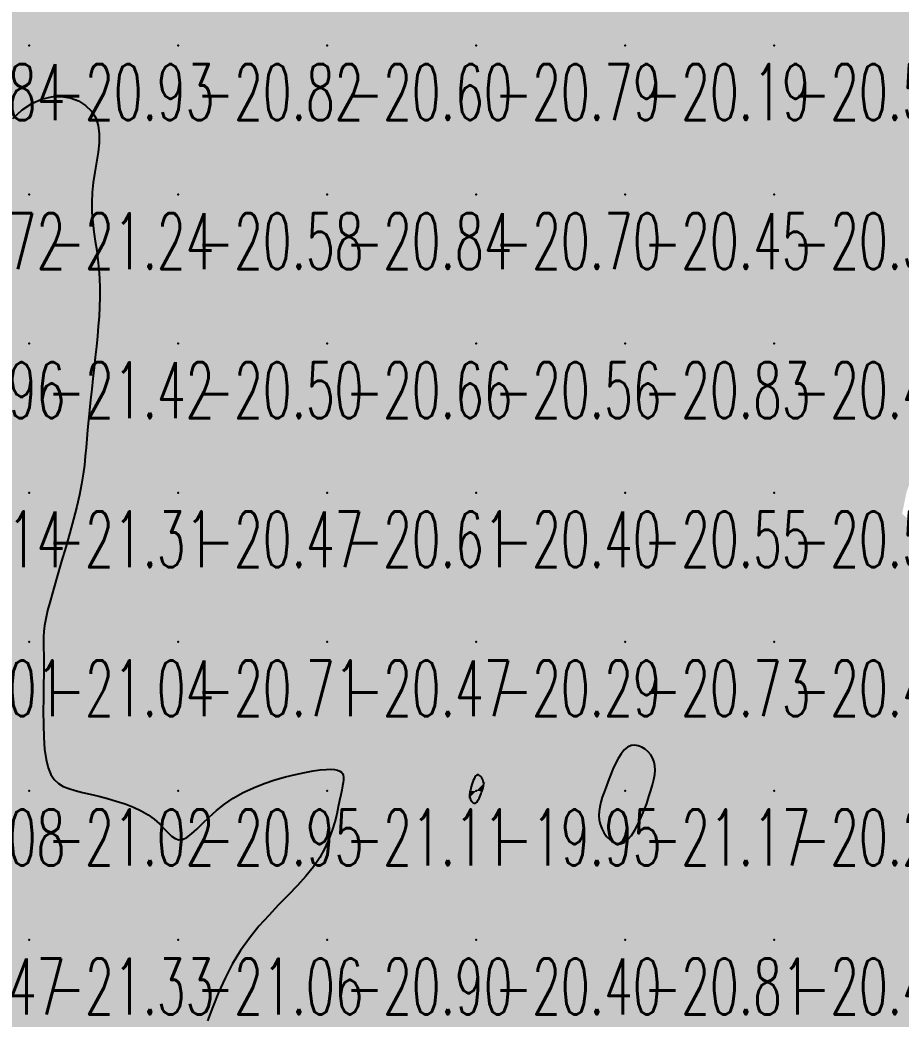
# Model space of a CAD drawing. Header units: millimetres. Extents: x 88261 to 90953, y 390274 to 392322.
# Drawn here: x 89039.6 to 89098.8, y 391631.9 to 391699 of the extents above; entities that cross this region are included whole.
import ezdxf
from ezdxf.enums import TextEntityAlignment as Align

# ---------------------------------------------------------------- set-up
doc = ezdxf.new("R2010")
doc.units = ezdxf.units.MM
doc.header["$LTSCALE"] = 25
for name, color, linetype in [('CN_03_00', 7, 'Continuous'), ('CN_04_00', 242, 'Continuous'), ('COTEAlt', 7, 'Continuous'), ('TN_COLORIAGE', 7, 'Continuous')]:
    doc.layers.add(name, color=color, linetype=linetype)
doc.styles.add('Simplex 1.0', font='Simplex.shx', dxfattribs={"width": 0.99, "height": 2.5})
doc.styles.get("Standard").update_dxf_attribs({"font": 'times.ttf'})

# ---------------------------------------------------------------- blocks, each defined once
blk = doc.blocks.new('COTE')
at = {"color": 0}
blk.add_point((0, 0), dxfattribs=at)
at = {"layer": 'COTEAlt'}
blk.add_attdef('ALT', text='', height=3.75, dxfattribs=at).set_placement((1.25, -1.25), align=Align.TOP_LEFT)

msp = doc.modelspace()

# ---------------------------------------------------------------- linework, layer by layer
at = {"layer": 'CN_03_00', "elevation": -21, "flags": 128}
msp.add_lwpolyline([(89039.162, 391692.352), (89039.791, 391692.92), (89040.436, 391693.355), (89041.097, 391693.644), (89041.757, 391693.793), (89042.399, 391693.815), (89043.006, 391693.719), (89043.559, 391693.517), (89044.041, 391693.222), (89044.435, 391692.843), (89044.722, 391692.392), (89044.892, 391691.881), (89044.96, 391691.318), (89044.948, 391690.713), (89044.879, 391690.074), (89044.775, 391689.412), (89044.659, 391688.734), (89044.553, 391688.051), (89044.478, 391687.37), (89044.453, 391686.701), (89044.473, 391686.042), (89044.526, 391685.392), (89044.603, 391684.75), (89044.694, 391684.115), (89044.788, 391683.484), (89044.875, 391682.857), (89044.944, 391682.232), (89044.989, 391681.606), (89045.009, 391680.979), (89045.007, 391680.348), (89044.986, 391679.709), (89044.949, 391679.062), (89044.898, 391678.404), (89044.837, 391677.731), (89044.768, 391677.043), (89044.693, 391676.338), (89044.615, 391675.621), (89044.536, 391674.899), (89044.457, 391674.18), (89044.381, 391673.47), (89044.308, 391672.775), (89044.241, 391672.103), (89044.181, 391671.461), (89044.129, 391670.852), (89044.08, 391670.264), (89044.027, 391669.682), (89043.962, 391669.09), (89043.88, 391668.473), (89043.773, 391667.817), (89043.634, 391667.105), (89043.458, 391666.322), (89043.239, 391665.461), (89042.988, 391664.541), (89042.717, 391663.591), (89042.439, 391662.637), (89042.165, 391661.709), (89041.909, 391660.833), (89041.683, 391660.037), (89041.5, 391659.348), (89041.369, 391658.786), (89041.283, 391658.324), (89041.235, 391657.931), (89041.216, 391657.571), (89041.216, 391657.212), (89041.227, 391656.818), (89041.241, 391656.357), (89041.247, 391655.794), (89041.241, 391655.108), (89041.226, 391654.319), (89041.211, 391653.463), (89041.203, 391652.573), (89041.21, 391651.682), (89041.238, 391650.826), (89041.296, 391650.038), (89041.391, 391649.35), (89041.529, 391648.79), (89041.713, 391648.347), (89041.944, 391648.003), (89042.222, 391647.741), (89042.549, 391647.541), (89042.925, 391647.387), (89043.352, 391647.259), (89043.83, 391647.14), (89044.358, 391647.015), (89044.924, 391646.877), (89045.512, 391646.724), (89046.106, 391646.554), (89046.692, 391646.363), (89047.254, 391646.148), (89047.777, 391645.906), (89048.245, 391645.636), (89048.649, 391645.337), (89048.995, 391645.025), (89049.295, 391644.72), (89049.563, 391644.442), (89049.81, 391644.209), (89050.049, 391644.04), (89050.291, 391643.957), (89050.549, 391643.977), (89050.834, 391644.114), (89051.151, 391644.353), (89051.504, 391644.674), (89051.898, 391645.054), (89052.336, 391645.474), (89052.823, 391645.912), (89053.361, 391646.346), (89053.957, 391646.756), (89054.609, 391647.125), (89055.303, 391647.45), (89056.021, 391647.733), (89056.743, 391647.976), (89057.452, 391648.18), (89058.129, 391648.347), (89058.755, 391648.479), (89059.311, 391648.577), (89059.784, 391648.644), (89060.177, 391648.68), (89060.497, 391648.689), (89060.752, 391648.673), (89060.951, 391648.633), (89061.099, 391648.571), (89061.206, 391648.491), (89061.279, 391648.394), (89061.324, 391648.281), (89061.345, 391648.147), (89061.344, 391647.987), (89061.323, 391647.796), (89061.285, 391647.567), (89061.232, 391647.296), (89061.165, 391646.975), (89061.088, 391646.601), (89061, 391646.169), (89060.894, 391645.685), (89060.76, 391645.157), (89060.588, 391644.593), (89060.369, 391644.002), (89060.093, 391643.391), (89059.75, 391642.769), (89059.331, 391642.143), (89058.831, 391641.519), (89058.262, 391640.89), (89057.644, 391640.248), (89056.994, 391639.584), (89056.329, 391638.888), (89055.669, 391638.152), (89055.031, 391637.367), (89054.433, 391636.524), (89053.89, 391635.619), (89053.401, 391634.671), (89052.964, 391633.706), (89052.575, 391632.748), (89052.231, 391631.82)], dxfattribs=at)
msp.add_lwpolyline([(89080.434, 391643.968), (89080.673, 391644.25), (89080.903, 391644.605), (89081.121, 391645.017), (89081.326, 391645.465), (89081.516, 391645.933), (89081.69, 391646.401), (89081.844, 391646.851), (89081.978, 391647.268), (89082.088, 391647.651), (89082.172, 391648.004), (89082.226, 391648.33), (89082.248, 391648.631), (89082.236, 391648.91), (89082.185, 391649.171), (89082.093, 391649.416), (89081.958, 391649.647), (89081.788, 391649.856), (89081.588, 391650.034), (89081.365, 391650.174), (89081.129, 391650.266), (89080.884, 391650.301), (89080.64, 391650.271), (89080.403, 391650.166), (89080.179, 391649.983), (89079.969, 391649.729), (89079.772, 391649.42), (89079.587, 391649.069), (89079.414, 391648.689), (89079.253, 391648.293), (89079.102, 391647.896), (89078.961, 391647.511), (89078.83, 391647.149), (89078.713, 391646.808), (89078.614, 391646.485), (89078.539, 391646.177), (89078.492, 391645.879), (89078.477, 391645.588), (89078.499, 391645.299), (89078.563, 391645.011), (89078.672, 391644.721), (89078.821, 391644.441), (89079.003, 391644.185), (89079.212, 391643.968), (89079.442, 391643.805), (89079.685, 391643.709), (89079.936, 391643.696), (89080.188, 391643.779), (89080.434, 391643.968)], close=True, dxfattribs=at)
at = {"layer": 'CN_04_00', "elevation": -20, "flags": 128}
msp.add_lwpolyline([(89069.871, 391646.653), (89069.91, 391646.587), (89069.955, 391646.527), (89070.005, 391646.477), (89070.059, 391646.439), (89070.115, 391646.416), (89070.173, 391646.413), (89070.23, 391646.432), (89070.286, 391646.476), (89070.339, 391646.542), (89070.391, 391646.626), (89070.44, 391646.722), (89070.488, 391646.829), (89070.533, 391646.94), (89070.575, 391647.053), (89070.616, 391647.162), (89070.653, 391647.265), (89070.686, 391647.363), (89070.714, 391647.455), (89070.736, 391647.544), (89070.749, 391647.631), (89070.753, 391647.717), (89070.747, 391647.803), (89070.728, 391647.891), (89070.698, 391647.981), (89070.655, 391648.07), (89070.604, 391648.151), (89070.546, 391648.222), (89070.482, 391648.276), (89070.416, 391648.309), (89070.349, 391648.318), (89070.283, 391648.295), (89070.22, 391648.24), (89070.16, 391648.156), (89070.104, 391648.05), (89070.052, 391647.926), (89070.004, 391647.793), (89069.96, 391647.656), (89069.921, 391647.52), (89069.887, 391647.393), (89069.858, 391647.279), (89069.834, 391647.177), (89069.817, 391647.086), (89069.806, 391647.003), (89069.803, 391646.927), (89069.807, 391646.856), (89069.82, 391646.788), (89069.841, 391646.72), (89069.871, 391646.653)], close=True, dxfattribs=at)
at = {"layer": 'TN_COLORIAGE', "color": 223}
for points in [[(89040.249, 391697.239, -20.987), (89050.249, 391697.239, -20.987), (89050.249, 391707.239, -20.987)], [(89048.532, 391707.239, -20.928), (89040.249, 391702.637, -20.928), (89050.249, 391707.239, -20.928), (89040.249, 391697.239, -20.928)], [(89050.249, 391697.239, -20.456), (89060.249, 391697.239, -20.456), (89060.249, 391707.239, -20.456)], [(89050.249, 391707.239, -20.456), (89050.249, 391697.239, -20.456), (89060.249, 391707.239, -20.456)], [(89060.249, 391697.239, -20.805), (89070.249, 391697.239, -20.805), (89070.249, 391707.239, -20.805)], [(89060.249, 391707.239, -20.805), (89060.249, 391697.239, -20.805), (89070.249, 391707.239, -20.805)], [(89070.249, 391707.239, -20.375), (89070.249, 391697.239, -20.375), (89080.249, 391707.239, -20.375)], [(89070.249, 391697.239, -20.375), (89080.249, 391697.239, -20.375), (89080.249, 391707.239, -20.375)], [(89080.249, 391697.239, -20.99), (89090.249, 391697.239, -20.99), (89090.249, 391707.239, -20.99)], [(89080.249, 391707.239, -20.99), (89080.249, 391697.239, -20.99), (89090.249, 391707.239, -20.99)], [(89091.244, 391707.239, -20.516), (89098.679, 391705.67, -20.516), (89090.249, 391707.239, -20.516), (89090.249, 391697.239, -20.516)], [(89100.249, 391705.192, -20.516), (89098.679, 391705.67, -20.516), (89100.249, 391697.239, -20.516), (89090.249, 391697.239, -20.516)], [(89040.249, 391702.637, -20.84), (89037.482, 391704.473, -20.84), (89040.249, 391697.239, -20.84), (89030.249, 391697.239, -20.84)], [(89030.249, 391697.239, -20.928), (89030.249, 391687.239, -20.928), (89040.249, 391697.239, -20.928)], [(89040.249, 391694.964, -20.722), (89035.576, 391687.239, -20.722), (89040.249, 391697.239, -20.722), (89030.249, 391687.239, -20.722)], [(89040.249, 391694.964, -20.823), (89046.047, 391693.037, -20.823), (89040.249, 391697.239, -20.823), (89050.249, 391697.239, -20.823)], [(89046.047, 391693.037, -20.575), (89043.897, 391687.239, -20.575), (89050.249, 391697.239, -20.575), (89050.249, 391687.239, -20.575)], [(89050.249, 391687.239, -20.602), (89060.249, 391687.239, -20.602), (89060.249, 391697.239, -20.602)], [(89050.249, 391697.239, -20.602), (89050.249, 391687.239, -20.602), (89060.249, 391697.239, -20.602)], [(89060.249, 391687.239, -20.785), (89070.249, 391687.239, -20.785), (89070.249, 391697.239, -20.785)], [(89060.249, 391697.239, -20.785), (89060.249, 391687.239, -20.785), (89070.249, 391697.239, -20.785)], [(89070.249, 391687.239, -20.189), (89080.249, 391687.239, -20.189), (89080.249, 391697.239, -20.189)], [(89070.249, 391697.239, -20.189), (89070.249, 391687.239, -20.189), (89080.249, 391697.239, -20.189)], [(89080.249, 391687.239, -20.516), (89090.249, 391687.239, -20.516), (89090.249, 391697.239, -20.516)], [(89080.249, 391697.239, -20.516), (89080.249, 391687.239, -20.516), (89090.249, 391697.239, -20.516)], [(89090.249, 391687.239, -20.65), (89100.249, 391687.239, -20.65), (89100.249, 391697.239, -20.65)], [(89090.249, 391697.239, -20.65), (89090.249, 391687.239, -20.65), (89100.249, 391697.239, -20.65)], [(89043.897, 391687.239, -20.575), (89045.237, 391682.228, -20.575), (89050.249, 391687.239, -20.575)], [(89045.237, 391682.228, -20.498), (89044.822, 391677.239, -20.498), (89050.249, 391687.239, -20.498), (89050.249, 391677.239, -20.498)], [(89050.249, 391677.239, -20.84), (89060.249, 391677.239, -20.84), (89060.249, 391687.239, -20.84)], [(89050.249, 391687.239, -20.84), (89050.249, 391677.239, -20.84), (89060.249, 391687.239, -20.84)], [(89060.249, 391677.239, -20.701), (89070.249, 391677.239, -20.701), (89070.249, 391687.239, -20.701)], [(89060.249, 391687.239, -20.701), (89060.249, 391677.239, -20.701), (89070.249, 391687.239, -20.701)], [(89070.249, 391677.239, -20.447), (89080.249, 391677.239, -20.447), (89080.249, 391687.239, -20.447)], [(89070.249, 391687.239, -20.447), (89070.249, 391677.239, -20.447), (89080.249, 391687.239, -20.447)], [(89080.249, 391687.239, -20.314), (89080.249, 391677.239, -20.314), (89090.249, 391687.239, -20.314)], [(89080.249, 391677.239, -20.314), (89090.249, 391677.239, -20.314), (89090.249, 391687.239, -20.314)], [(89090.249, 391677.239, -20.356), (89100.249, 391677.239, -20.356), (89100.249, 391687.239, -20.356)], [(89090.249, 391687.239, -20.356), (89090.249, 391677.239, -20.356), (89100.249, 391687.239, -20.356)], [(89044.082, 391671.072, -20.467), (89043.938, 391667.239, -20.467), (89050.249, 391677.239, -20.467), (89050.249, 391667.239, -20.467)], [(89044.082, 391671.072, -20.498), (89044.822, 391677.239, -20.498), (89050.249, 391677.239, -20.498)], [(89050.249, 391667.239, -20.656), (89060.249, 391667.239, -20.656), (89060.249, 391677.239, -20.656)], [(89050.249, 391677.239, -20.656), (89050.249, 391667.239, -20.656), (89060.249, 391677.239, -20.656)], [(89060.249, 391667.239, -20.557), (89070.249, 391667.239, -20.557), (89070.249, 391677.239, -20.557)], [(89060.249, 391677.239, -20.557), (89060.249, 391667.239, -20.557), (89070.249, 391677.239, -20.557)], [(89070.249, 391677.239, -20.827), (89070.249, 391667.239, -20.827), (89080.249, 391677.239, -20.827)], [(89070.249, 391667.239, -20.827), (89080.249, 391667.239, -20.827), (89080.249, 391677.239, -20.827)], [(89080.249, 391667.239, -20.49), (89090.249, 391667.239, -20.49), (89090.249, 391677.239, -20.49)], [(89080.249, 391677.239, -20.49), (89080.249, 391667.239, -20.49), (89090.249, 391677.239, -20.49)], [(89090.249, 391667.239, -20), (89099.11, 391667.239, -20), (89100.249, 391677.239, -20), (89100.249, 391670.451, -20)], [(89090.249, 391677.239, -20.154), (89090.249, 391667.239, -20.154), (89100.249, 391677.239, -20.154)], [(89041.414, 391657.239, -20.467), (89040.912, 391657.903, -20.467), (89050.249, 391657.239, -20.467), (89050.249, 391667.239, -20.467)], [(89040.912, 391657.903, -20.467), (89043.938, 391667.239, -20.467), (89050.249, 391667.239, -20.467)], [(89050.249, 391657.239, -20.606), (89060.249, 391657.239, -20.606), (89060.249, 391667.239, -20.606)], [(89050.249, 391667.239, -20.606), (89050.249, 391657.239, -20.606), (89060.249, 391667.239, -20.606)], [(89060.249, 391657.239, -20.402), (89070.249, 391657.239, -20.402), (89070.249, 391667.239, -20.402)], [(89060.249, 391667.239, -20.402), (89060.249, 391657.239, -20.402), (89070.249, 391667.239, -20.402)], [(89070.249, 391657.239, -20.546), (89080.249, 391657.239, -20.546), (89080.249, 391667.239, -20.546)], [(89070.249, 391667.239, -20.546), (89070.249, 391657.239, -20.546), (89080.249, 391667.239, -20.546)], [(89080.249, 391657.239, -20.566), (89090.249, 391657.239, -20.566), (89090.249, 391667.239, -20.566)], [(89080.249, 391667.239, -20.566), (89080.249, 391657.239, -20.566), (89090.249, 391667.239, -20.566)], [(89090.249, 391667.239, -20), (89099.11, 391667.239, -20), (89090.249, 391657.239, -20), (89098.828, 391665.819, -20)], [(89090.249, 391657.239, -20), (89098.828, 391665.819, -20), (89100.249, 391657.239, -20), (89100.249, 391664.652, -20)], [(89043.269, 391647.239, -20.712), (89040.915, 391647.906, -20.712), (89050.249, 391647.239, -20.712), (89050.249, 391657.239, -20.712)], [(89040.915, 391647.906, -20.712), (89041.414, 391657.239, -20.712), (89050.249, 391657.239, -20.712)], [(89053.311, 391647.239, -20.467), (89060.249, 391648.918, -20.467), (89050.249, 391647.239, -20.467), (89060.249, 391657.239, -20.467)], [(89050.249, 391657.239, -20.467), (89050.249, 391647.239, -20.467), (89060.249, 391657.239, -20.467)], [(89060.249, 391648.918, -20.288), (89061.561, 391648.552, -20.288), (89060.249, 391657.239, -20.288), (89070.249, 391657.239, -20.288)], [(89061.561, 391648.552, -20), (89061.179, 391647.239, -20), (89070.249, 391657.239, -20), (89069.833, 391647.239, -20)], [(89069.833, 391647.239, -20.288), (89070.249, 391648.668, -20.288), (89070.249, 391657.239, -20.288)], [(89080.249, 391657.239, -20), (89070.87, 391647.86, -20), (89070.249, 391657.239, -20), (89070.249, 391648.668, -20)], [(89080.249, 391651.052, -20), (89078.862, 391647.239, -20), (89080.249, 391657.239, -20), (89070.644, 391647.239, -20)], [(89070.644, 391647.239, -20.726), (89070.87, 391647.86, -20.726), (89080.249, 391657.239, -20.726)], [(89080.249, 391651.052, -20.439), (89082.561, 391649.551, -20.439), (89080.249, 391657.239, -20.439), (89090.249, 391657.239, -20.439)], [(89082.561, 391649.551, -20.239), (89082.064, 391647.239, -20.239), (89090.249, 391657.239, -20.239), (89090.249, 391647.239, -20.239)], [(89090.249, 391657.239, -20.208), (89090.249, 391647.239, -20.208), (89100.249, 391657.239, -20.208)], [(89090.249, 391647.239, -20.208), (89100.249, 391647.239, -20.208), (89100.249, 391657.239, -20.208)], [(89043.269, 391647.239, -20.953), (89048.988, 391645.979, -20.953), (89050.249, 391647.239, -20.953)], [(89050.249, 391642.661, -20.953), (89048.988, 391645.979, -20.953), (89050.249, 391647.239, -20.953)], [(89050.249, 391642.661, -20.953), (89053.311, 391647.239, -20.953), (89050.249, 391647.239, -20.953)], [(89060.249, 391642.095, -20), (89061.179, 391647.239, -20), (89060.249, 391637.239, -20), (89069.833, 391647.239, -20)], [(89069.833, 391647.239, -20.899), (89069.741, 391646.732, -20.899), (89060.249, 391637.239, -20.899)], [(89078.067, 391645.058, -20), (89078.862, 391647.239, -20), (89070.249, 391637.239, -20), (89070.644, 391647.239, -20)], [(89070.644, 391647.239, -20.395), (89070.249, 391646.156, -20.395), (89070.249, 391637.239, -20.395)], [(89080.249, 391642.595, -20.239), (89082.064, 391647.239, -20.239), (89080.249, 391637.239, -20.239), (89090.249, 391647.239, -20.239)], [(89080.249, 391637.239, -20.239), (89090.249, 391637.239, -20.239), (89090.249, 391647.239, -20.239)], [(89090.249, 391637.239, -20.584), (89100.249, 391637.239, -20.584), (89100.249, 391647.239, -20.584)], [(89090.249, 391647.239, -20.584), (89090.249, 391637.239, -20.584), (89100.249, 391647.239, -20.584)], [(89060.249, 391637.239, -20), (89069.741, 391646.732, -20), (89070.249, 391637.239, -20), (89070.249, 391646.156, -20)], [(89080.249, 391642.595, -20.395), (89078.067, 391645.058, -20.395), (89080.249, 391637.239, -20.395), (89070.249, 391637.239, -20.395)], [(89053.813, 391637.239, -20.899), (89060.249, 391642.095, -20.899), (89060.249, 391637.239, -20.899)], [(89051.098, 391628.089, -20.37), (89050.396, 391627.239, -20.37), (89060.249, 391637.239, -20.37), (89060.249, 391627.239, -20.37)], [(89051.098, 391628.089, -20.899), (89053.813, 391637.239, -20.899), (89060.249, 391637.239, -20.899)], [(89060.249, 391627.239, -20.395), (89070.249, 391627.239, -20.395), (89070.249, 391637.239, -20.395)], [(89060.249, 391637.239, -20.395), (89060.249, 391627.239, -20.395), (89070.249, 391637.239, -20.395)], [(89070.249, 391637.239, -20.805), (89070.249, 391627.239, -20.805), (89080.249, 391637.239, -20.805)], [(89070.249, 391627.239, -20.805), (89080.249, 391627.239, -20.805), (89080.249, 391637.239, -20.805)], [(89080.249, 391627.239, -20.424), (89090.249, 391627.239, -20.424), (89090.249, 391637.239, -20.424)], [(89080.249, 391637.239, -20.424), (89080.249, 391627.239, -20.424), (89090.249, 391637.239, -20.424)], [(89090.249, 391627.239, -20.278), (89100.249, 391627.239, -20.278), (89100.249, 391637.239, -20.278)], [(89090.249, 391637.239, -20.278), (89090.249, 391627.239, -20.278), (89100.249, 391637.239, -20.278)]]:
    msp.add_solid(points, dxfattribs=at)
at = {"layer": 'TN_COLORIAGE', "color": 233}
for points in [[(89035.576, 391687.239, -21.244), (89040.249, 391694.964, -21.244), (89040.249, 391687.239, -21.244)], [(89046.047, 391693.037, -21.244), (89040.249, 391694.964, -21.244), (89040.249, 391687.239, -21.244)], [(89043.897, 391687.239, -21.244), (89046.047, 391693.037, -21.244), (89040.249, 391687.239, -21.244)], [(89040.249, 391677.239, -21), (89031.141, 391677.239, -21), (89040.249, 391687.239, -21), (89031.701, 391678.691, -21)], [(89035.576, 391687.239, -21.244), (89031.701, 391678.691, -21.244), (89040.249, 391687.239, -21.244)], [(89040.249, 391677.239, -21), (89045.237, 391682.228, -21), (89040.249, 391687.239, -21), (89043.897, 391687.239, -21)], [(89044.822, 391677.239, -21.423), (89045.237, 391682.228, -21.423), (89040.249, 391677.239, -21.423)], [(89030.249, 391667.239, -21.423), (89040.249, 391667.239, -21.423), (89040.249, 391677.239, -21.423)], [(89040.249, 391677.239, -21), (89031.141, 391677.239, -21), (89030.249, 391667.239, -21), (89030.249, 391674.984, -21)], [(89040.249, 391677.239, -21), (89044.822, 391677.239, -21), (89040.249, 391667.239, -21), (89044.082, 391671.072, -21)], [(89043.938, 391667.239, -21.312), (89044.082, 391671.072, -21.312), (89040.249, 391667.239, -21.312)], [(89030.249, 391667.239, -21.312), (89030.249, 391657.239, -21.312), (89040.249, 391667.239, -21.312)], [(89030.249, 391657.239, -21.312), (89040.249, 391657.239, -21.312), (89040.249, 391667.239, -21.312)], [(89040.249, 391667.239, -21), (89043.938, 391667.239, -21), (89040.249, 391657.239, -21), (89040.912, 391657.903, -21)], [(89030.249, 391647.239, -21.038), (89040.249, 391647.239, -21.038), (89040.249, 391657.239, -21.038)], [(89030.249, 391657.239, -21.038), (89030.249, 391647.239, -21.038), (89040.249, 391657.239, -21.038)], [(89040.912, 391657.903, -21.038), (89041.414, 391657.239, -21.038), (89040.249, 391657.239, -21.038)], [(89040.249, 391657.239, -21), (89041.414, 391657.239, -21), (89040.249, 391647.239, -21), (89040.915, 391647.906, -21)], [(89078.862, 391647.239, -21.169), (89080.249, 391651.052, -21.169), (89080.249, 391647.239, -21.169)], [(89082.561, 391649.551, -21.169), (89080.249, 391651.052, -21.169), (89080.249, 391647.239, -21.169)], [(89082.064, 391647.239, -21.169), (89082.561, 391649.551, -21.169), (89080.249, 391647.239, -21.169)], [(89060.249, 391648.918, -21.108), (89053.311, 391647.239, -21.108), (89060.249, 391647.239, -21.108)], [(89061.561, 391648.552, -21.108), (89060.249, 391648.918, -21.108), (89060.249, 391647.239, -21.108)], [(89061.179, 391647.239, -21.108), (89061.561, 391648.552, -21.108), (89060.249, 391647.239, -21.108)], [(89040.915, 391647.906, -21.021), (89043.269, 391647.239, -21.021), (89040.249, 391647.239, -21.021)], [(89030.249, 391637.239, -21.021), (89040.249, 391637.239, -21.021), (89040.249, 391647.239, -21.021)], [(89030.249, 391647.239, -21.021), (89030.249, 391637.239, -21.021), (89040.249, 391647.239, -21.021)], [(89040.249, 391637.239, -21), (89048.988, 391645.979, -21), (89040.249, 391647.239, -21), (89043.269, 391647.239, -21)], [(89060.249, 391647.239, -21), (89053.311, 391647.239, -21), (89050.249, 391637.239, -21), (89050.249, 391642.661, -21)], [(89060.249, 391647.239, -21), (89060.249, 391642.095, -21), (89050.249, 391637.239, -21), (89053.813, 391637.239, -21)], [(89061.179, 391647.239, -21.108), (89060.249, 391642.095, -21.108), (89060.249, 391647.239, -21.108)], [(89078.862, 391647.239, -21.169), (89078.067, 391645.058, -21.169), (89080.249, 391647.239, -21.169)], [(89078.067, 391645.058, -21.169), (89080.249, 391642.595, -21.169), (89080.249, 391647.239, -21.169)], [(89082.064, 391647.239, -21.169), (89080.249, 391642.595, -21.169), (89080.249, 391647.239, -21.169)], [(89040.249, 391637.239, -21), (89048.988, 391645.979, -21), (89050.249, 391637.239, -21), (89050.249, 391642.661, -21)], [(89030.249, 391637.239, -21), (89030.249, 391630.752, -21), (89040.249, 391637.239, -21), (89034.637, 391631.628, -21)], [(89040.249, 391637.239, -21), (89034.637, 391631.628, -21), (89040.249, 391627.239, -21), (89034.828, 391627.239, -21)], [(89040.249, 391627.239, -21.056), (89050.249, 391627.239, -21.056), (89050.249, 391637.239, -21.056)], [(89040.249, 391637.239, -21.056), (89040.249, 391627.239, -21.056), (89050.249, 391637.239, -21.056)], [(89050.249, 391637.239, -21), (89053.813, 391637.239, -21), (89050.249, 391627.239, -21), (89051.098, 391628.089, -21)]]:
    msp.add_solid(points, dxfattribs=at)
at = {"layer": 'TN_COLORIAGE', "color": 213}
for points in [[(89070.249, 391648.668, -19.952), (89069.833, 391647.239, -19.952), (89070.249, 391647.239, -19.952)], [(89070.249, 391648.668, -19.952), (89070.87, 391647.86, -19.952), (89070.249, 391647.239, -19.952)], [(89070.87, 391647.86, -19.952), (89070.644, 391647.239, -19.952), (89070.249, 391647.239, -19.952)], [(89070.249, 391646.156, -19.952), (89069.741, 391646.732, -19.952), (89070.249, 391647.239, -19.952)], [(89069.741, 391646.732, -19.952), (89069.833, 391647.239, -19.952), (89070.249, 391647.239, -19.952)], [(89070.249, 391646.156, -19.952), (89070.644, 391647.239, -19.952), (89070.249, 391647.239, -19.952)]]:
    msp.add_solid(points, dxfattribs=at)

# ---------------------------------------------------------------- block references
at = {"layer": 'COTEAlt'}
ref = msp.add_blockref('COTE', (89030.249, 391697.239), dxfattribs=at)
ref.add_attrib('ALT', '-20.84', dxfattribs={"height": 3.75, "style": 'Simplex 1.0', "width": 0.6}).set_placement((89031.499, 391695.989), align=Align.TOP_LEFT)
ref = msp.add_blockref('COTE', (89040.249, 391697.239), dxfattribs=at)
ref.add_attrib('ALT', '-20.93', dxfattribs={"height": 3.75, "style": 'Simplex 1.0', "width": 0.6}).set_placement((89041.499, 391695.989), align=Align.TOP_LEFT)
ref = msp.add_blockref('COTE', (89050.249, 391697.239), dxfattribs=at)
ref.add_attrib('ALT', '-20.82', dxfattribs={"height": 3.75, "style": 'Simplex 1.0', "width": 0.6}).set_placement((89051.499, 391695.989), align=Align.TOP_LEFT)
ref = msp.add_blockref('COTE', (89060.249, 391697.239), dxfattribs=at)
ref.add_attrib('ALT', '-20.60', dxfattribs={"height": 3.75, "style": 'Simplex 1.0', "width": 0.6}).set_placement((89061.499, 391695.989), align=Align.TOP_LEFT)
ref = msp.add_blockref('COTE', (89070.249, 391697.239), dxfattribs=at)
ref.add_attrib('ALT', '-20.79', dxfattribs={"height": 3.75, "style": 'Simplex 1.0', "width": 0.6}).set_placement((89071.499, 391695.989), align=Align.TOP_LEFT)
ref = msp.add_blockref('COTE', (89080.249, 391697.239), dxfattribs=at)
ref.add_attrib('ALT', '-20.19', dxfattribs={"height": 3.75, "style": 'Simplex 1.0', "width": 0.6}).set_placement((89081.499, 391695.989), align=Align.TOP_LEFT)
ref = msp.add_blockref('COTE', (89090.249, 391697.239), dxfattribs=at)
ref.add_attrib('ALT', '-20.52', dxfattribs={"height": 3.75, "style": 'Simplex 1.0', "width": 0.6}).set_placement((89091.499, 391695.989), align=Align.TOP_LEFT)
ref = msp.add_blockref('COTE', (89030.249, 391687.239), dxfattribs=at)
ref.add_attrib('ALT', '-20.72', dxfattribs={"height": 3.75, "style": 'Simplex 1.0', "width": 0.6}).set_placement((89031.499, 391685.989), align=Align.TOP_LEFT)
ref = msp.add_blockref('COTE', (89040.249, 391687.239), dxfattribs=at)
ref.add_attrib('ALT', '-21.24', dxfattribs={"height": 3.75, "style": 'Simplex 1.0', "width": 0.6}).set_placement((89041.499, 391685.989), align=Align.TOP_LEFT)
ref = msp.add_blockref('COTE', (89050.249, 391687.239), dxfattribs=at)
ref.add_attrib('ALT', '-20.58', dxfattribs={"height": 3.75, "style": 'Simplex 1.0', "width": 0.6}).set_placement((89051.499, 391685.989), align=Align.TOP_LEFT)
ref = msp.add_blockref('COTE', (89060.249, 391687.239), dxfattribs=at)
ref.add_attrib('ALT', '-20.84', dxfattribs={"height": 3.75, "style": 'Simplex 1.0', "width": 0.6}).set_placement((89061.499, 391685.989), align=Align.TOP_LEFT)
ref = msp.add_blockref('COTE', (89070.249, 391687.239), dxfattribs=at)
ref.add_attrib('ALT', '-20.70', dxfattribs={"height": 3.75, "style": 'Simplex 1.0', "width": 0.6}).set_placement((89071.499, 391685.989), align=Align.TOP_LEFT)
ref = msp.add_blockref('COTE', (89080.249, 391687.239), dxfattribs=at)
ref.add_attrib('ALT', '-20.45', dxfattribs={"height": 3.75, "style": 'Simplex 1.0', "width": 0.6}).set_placement((89081.499, 391685.989), align=Align.TOP_LEFT)
ref = msp.add_blockref('COTE', (89090.249, 391687.239), dxfattribs=at)
ref.add_attrib('ALT', '-20.31', dxfattribs={"height": 3.75, "style": 'Simplex 1.0', "width": 0.6}).set_placement((89091.499, 391685.989), align=Align.TOP_LEFT)
ref = msp.add_blockref('COTE', (89030.249, 391677.239), dxfattribs=at)
ref.add_attrib('ALT', '-20.96', dxfattribs={"height": 3.75, "style": 'Simplex 1.0', "width": 0.6}).set_placement((89031.499, 391675.989), align=Align.TOP_LEFT)
ref = msp.add_blockref('COTE', (89040.249, 391677.239), dxfattribs=at)
ref.add_attrib('ALT', '-21.42', dxfattribs={"height": 3.75, "style": 'Simplex 1.0', "width": 0.6}).set_placement((89041.499, 391675.989), align=Align.TOP_LEFT)
ref = msp.add_blockref('COTE', (89050.249, 391677.239), dxfattribs=at)
ref.add_attrib('ALT', '-20.50', dxfattribs={"height": 3.75, "style": 'Simplex 1.0', "width": 0.6}).set_placement((89051.499, 391675.989), align=Align.TOP_LEFT)
ref = msp.add_blockref('COTE', (89060.249, 391677.239), dxfattribs=at)
ref.add_attrib('ALT', '-20.66', dxfattribs={"height": 3.75, "style": 'Simplex 1.0', "width": 0.6}).set_placement((89061.499, 391675.989), align=Align.TOP_LEFT)
ref = msp.add_blockref('COTE', (89070.249, 391677.239), dxfattribs=at)
ref.add_attrib('ALT', '-20.56', dxfattribs={"height": 3.75, "style": 'Simplex 1.0', "width": 0.6}).set_placement((89071.499, 391675.989), align=Align.TOP_LEFT)
ref = msp.add_blockref('COTE', (89080.249, 391677.239), dxfattribs=at)
ref.add_attrib('ALT', '-20.83', dxfattribs={"height": 3.75, "style": 'Simplex 1.0', "width": 0.6}).set_placement((89081.499, 391675.989), align=Align.TOP_LEFT)
ref = msp.add_blockref('COTE', (89090.249, 391677.239), dxfattribs=at)
ref.add_attrib('ALT', '-20.49', dxfattribs={"height": 3.75, "style": 'Simplex 1.0', "width": 0.6}).set_placement((89091.499, 391675.989), align=Align.TOP_LEFT)
ref = msp.add_blockref('COTE', (89030.249, 391667.239), dxfattribs=at)
ref.add_attrib('ALT', '-21.14', dxfattribs={"height": 3.75, "style": 'Simplex 1.0', "width": 0.6}).set_placement((89031.499, 391665.989), align=Align.TOP_LEFT)
ref = msp.add_blockref('COTE', (89040.249, 391667.239), dxfattribs=at)
ref.add_attrib('ALT', '-21.31', dxfattribs={"height": 3.75, "style": 'Simplex 1.0', "width": 0.6}).set_placement((89041.499, 391665.989), align=Align.TOP_LEFT)
ref = msp.add_blockref('COTE', (89050.249, 391667.239), dxfattribs=at)
ref.add_attrib('ALT', '-20.47', dxfattribs={"height": 3.75, "style": 'Simplex 1.0', "width": 0.6}).set_placement((89051.499, 391665.989), align=Align.TOP_LEFT)
ref = msp.add_blockref('COTE', (89060.249, 391667.239), dxfattribs=at)
ref.add_attrib('ALT', '-20.61', dxfattribs={"height": 3.75, "style": 'Simplex 1.0', "width": 0.6}).set_placement((89061.499, 391665.989), align=Align.TOP_LEFT)
ref = msp.add_blockref('COTE', (89070.249, 391667.239), dxfattribs=at)
ref.add_attrib('ALT', '-20.40', dxfattribs={"height": 3.75, "style": 'Simplex 1.0', "width": 0.6}).set_placement((89071.499, 391665.989), align=Align.TOP_LEFT)
ref = msp.add_blockref('COTE', (89080.249, 391667.239), dxfattribs=at)
ref.add_attrib('ALT', '-20.55', dxfattribs={"height": 3.75, "style": 'Simplex 1.0', "width": 0.6}).set_placement((89081.499, 391665.989), align=Align.TOP_LEFT)
ref = msp.add_blockref('COTE', (89090.249, 391667.239), dxfattribs=at)
ref.add_attrib('ALT', '-20.57', dxfattribs={"height": 3.75, "style": 'Simplex 1.0', "width": 0.6}).set_placement((89091.499, 391665.989), align=Align.TOP_LEFT)
ref = msp.add_blockref('COTE', (89030.249, 391657.239), dxfattribs=at)
ref.add_attrib('ALT', '-21.01', dxfattribs={"height": 3.75, "style": 'Simplex 1.0', "width": 0.6}).set_placement((89031.499, 391655.989), align=Align.TOP_LEFT)
ref = msp.add_blockref('COTE', (89040.249, 391657.239), dxfattribs=at)
ref.add_attrib('ALT', '-21.04', dxfattribs={"height": 3.75, "style": 'Simplex 1.0', "width": 0.6}).set_placement((89041.499, 391655.989), align=Align.TOP_LEFT)
ref = msp.add_blockref('COTE', (89050.249, 391657.239), dxfattribs=at)
ref.add_attrib('ALT', '-20.71', dxfattribs={"height": 3.75, "style": 'Simplex 1.0', "width": 0.6}).set_placement((89051.499, 391655.989), align=Align.TOP_LEFT)
ref = msp.add_blockref('COTE', (89060.249, 391657.239), dxfattribs=at)
ref.add_attrib('ALT', '-20.47', dxfattribs={"height": 3.75, "style": 'Simplex 1.0', "width": 0.6}).set_placement((89061.499, 391655.989), align=Align.TOP_LEFT)
ref = msp.add_blockref('COTE', (89070.249, 391657.239), dxfattribs=at)
ref.add_attrib('ALT', '-20.29', dxfattribs={"height": 3.75, "style": 'Simplex 1.0', "width": 0.6}).set_placement((89071.499, 391655.989), align=Align.TOP_LEFT)
ref = msp.add_blockref('COTE', (89080.249, 391657.239), dxfattribs=at)
ref.add_attrib('ALT', '-20.73', dxfattribs={"height": 3.75, "style": 'Simplex 1.0', "width": 0.6}).set_placement((89081.499, 391655.989), align=Align.TOP_LEFT)
ref = msp.add_blockref('COTE', (89090.249, 391657.239), dxfattribs=at)
ref.add_attrib('ALT', '-20.44', dxfattribs={"height": 3.75, "style": 'Simplex 1.0', "width": 0.6}).set_placement((89091.499, 391655.989), align=Align.TOP_LEFT)
ref = msp.add_blockref('COTE', (89030.249, 391647.239), dxfattribs=at)
ref.add_attrib('ALT', '-21.08', dxfattribs={"height": 3.75, "style": 'Simplex 1.0', "width": 0.6}).set_placement((89031.499, 391645.989), align=Align.TOP_LEFT)
ref = msp.add_blockref('COTE', (89040.249, 391647.239), dxfattribs=at)
ref.add_attrib('ALT', '-21.02', dxfattribs={"height": 3.75, "style": 'Simplex 1.0', "width": 0.6}).set_placement((89041.499, 391645.989), align=Align.TOP_LEFT)
ref = msp.add_blockref('COTE', (89050.249, 391647.239), dxfattribs=at)
ref.add_attrib('ALT', '-20.95', dxfattribs={"height": 3.75, "style": 'Simplex 1.0', "width": 0.6}).set_placement((89051.499, 391645.989), align=Align.TOP_LEFT)
ref = msp.add_blockref('COTE', (89060.249, 391647.239), dxfattribs=at)
ref.add_attrib('ALT', '-21.11', dxfattribs={"height": 3.75, "style": 'Simplex 1.0', "width": 0.6}).set_placement((89061.499, 391645.989), align=Align.TOP_LEFT)
ref = msp.add_blockref('COTE', (89070.249, 391647.239), dxfattribs=at)
ref.add_attrib('ALT', '-19.95', dxfattribs={"height": 3.75, "style": 'Simplex 1.0', "width": 0.6}).set_placement((89071.499, 391645.989), align=Align.TOP_LEFT)
ref = msp.add_blockref('COTE', (89080.249, 391647.239), dxfattribs=at)
ref.add_attrib('ALT', '-21.17', dxfattribs={"height": 3.75, "style": 'Simplex 1.0', "width": 0.6}).set_placement((89081.499, 391645.989), align=Align.TOP_LEFT)
ref = msp.add_blockref('COTE', (89090.249, 391647.239), dxfattribs=at)
ref.add_attrib('ALT', '-20.24', dxfattribs={"height": 3.75, "style": 'Simplex 1.0', "width": 0.6}).set_placement((89091.499, 391645.989), align=Align.TOP_LEFT)
ref = msp.add_blockref('COTE', (89030.249, 391637.239), dxfattribs=at)
ref.add_attrib('ALT', '-21.47', dxfattribs={"height": 3.75, "style": 'Simplex 1.0', "width": 0.6}).set_placement((89031.499, 391635.989), align=Align.TOP_LEFT)
ref = msp.add_blockref('COTE', (89040.249, 391637.239), dxfattribs=at)
ref.add_attrib('ALT', '-21.33', dxfattribs={"height": 3.75, "style": 'Simplex 1.0', "width": 0.6}).set_placement((89041.499, 391635.989), align=Align.TOP_LEFT)
ref = msp.add_blockref('COTE', (89050.249, 391637.239), dxfattribs=at)
ref.add_attrib('ALT', '-21.06', dxfattribs={"height": 3.75, "style": 'Simplex 1.0', "width": 0.6}).set_placement((89051.499, 391635.989), align=Align.TOP_LEFT)
ref = msp.add_blockref('COTE', (89060.249, 391637.239), dxfattribs=at)
ref.add_attrib('ALT', '-20.90', dxfattribs={"height": 3.75, "style": 'Simplex 1.0', "width": 0.6}).set_placement((89061.499, 391635.989), align=Align.TOP_LEFT)
ref = msp.add_blockref('COTE', (89070.249, 391637.239), dxfattribs=at)
ref.add_attrib('ALT', '-20.40', dxfattribs={"height": 3.75, "style": 'Simplex 1.0', "width": 0.6}).set_placement((89071.499, 391635.989), align=Align.TOP_LEFT)
ref = msp.add_blockref('COTE', (89080.249, 391637.239), dxfattribs=at)
ref.add_attrib('ALT', '-20.81', dxfattribs={"height": 3.75, "style": 'Simplex 1.0', "width": 0.6}).set_placement((89081.499, 391635.989), align=Align.TOP_LEFT)
ref = msp.add_blockref('COTE', (89090.249, 391637.239), dxfattribs=at)
ref.add_attrib('ALT', '-20.42', dxfattribs={"height": 3.75, "style": 'Simplex 1.0', "width": 0.6}).set_placement((89091.499, 391635.989), align=Align.TOP_LEFT)

doc.saveas('drawing.dxf')
